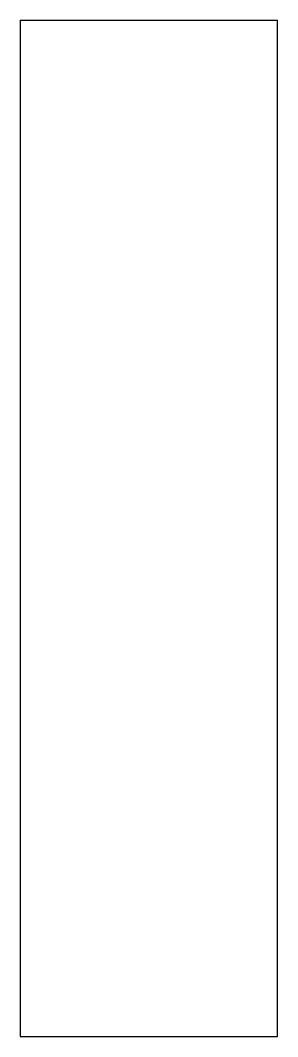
# Model space of a CAD drawing. Extents: x 40.4 to 44.9, y -50.3 to -32.4.
import ezdxf

# ---------------------------------------------------------------- set-up
doc = ezdxf.new("R2010")
doc.units = 0
doc.layers.add('VISIBLE', color=7, linetype='CONTINUOUS')

msp = doc.modelspace()

# ---------------------------------------------------------------- linework, layer by layer
at = {"layer": 'VISIBLE'}
for p, q in [((40.401, -32.4), (44.925, -32.4)), ((40.401, -32.4), (40.401, -50.251)), ((44.925, -50.251), (44.925, -32.4)), ((40.401, -50.251), (44.925, -50.251))]:
    msp.add_line(p, q, dxfattribs=at)

doc.saveas('drawing.dxf')
